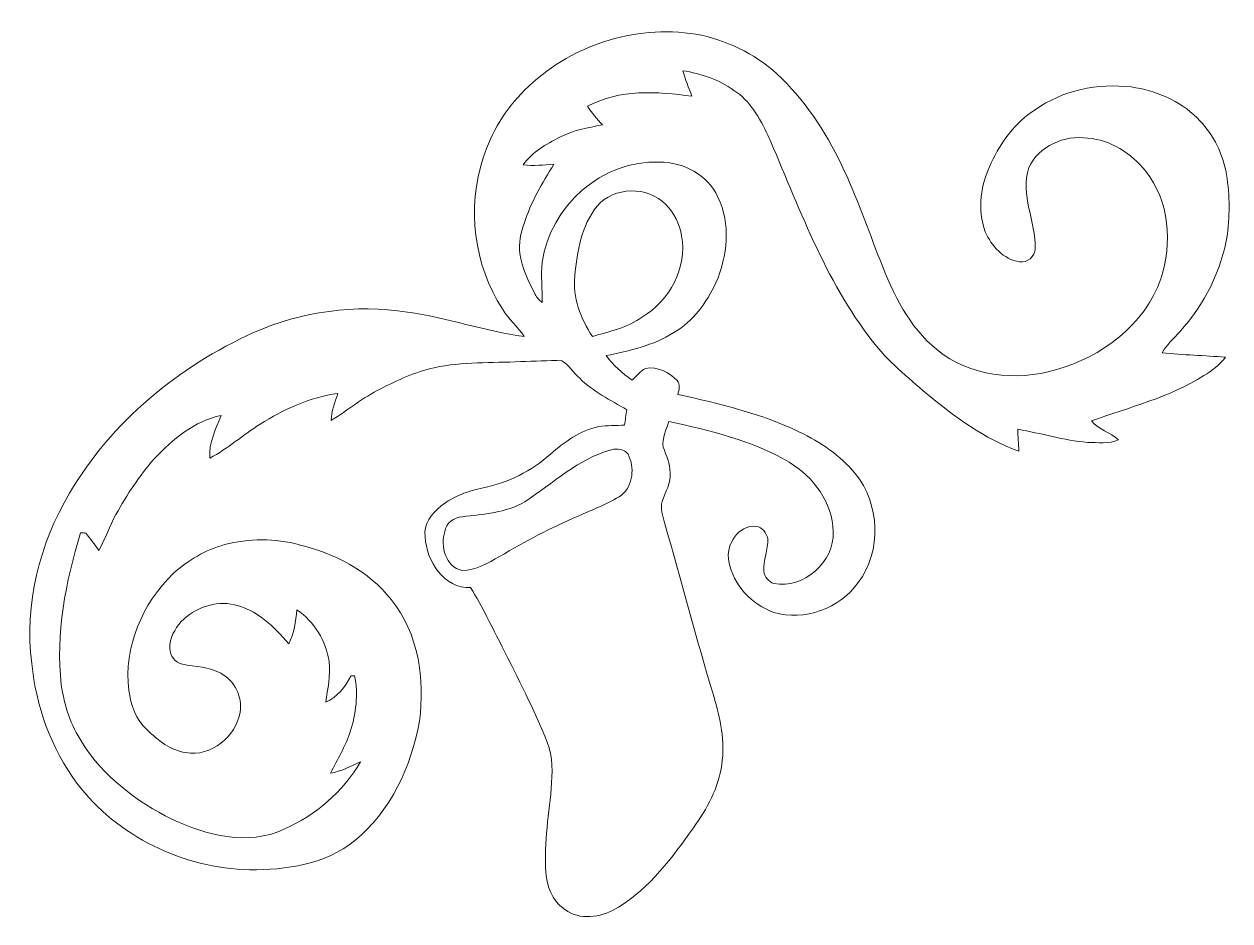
# Model space of a CAD drawing. Header units: centimetres. Extents: x -16.3 to 16.2, y -12 to 12.1.
import ezdxf

# ---------------------------------------------------------------- set-up
doc = ezdxf.new("R2010")
doc.units = ezdxf.units.CM
doc.header["$MEASUREMENT"] = 0
doc.layers.add('Layer 1', color=7, linetype='Continuous')

msp = doc.modelspace()

# ---------------------------------------------------------------- linework, layer by layer
at = {"layer": 'Layer 1', "color": 251, "lineweight": 9}
for points, knots in [([(-2.82582, 10.34111), (-1.63872, 11.53068), (0.12975, 12.12087), (1.79134, 11.84994), (1.79134, 11.84994), (2.59602, 11.69895), (3.36261, 11.33841), (3.96939, 10.78455), (3.96939, 10.78455), (4.71163, 10.09733), (5.28031, 9.2408), (5.71423, 8.33098), (5.71423, 8.33098), (6.12486, 7.49666), (6.4159, 6.61119), (6.76198, 5.74935), (6.76198, 5.74935), (7.10452, 4.866), (7.52962, 3.95901), (8.28562, 3.35399), (8.28562, 3.35399), (9.16722, 2.63433), (10.4157, 2.49286), (11.48532, 2.81389), (11.48532, 2.81389), (12.72392, 3.1515), (13.88315, 4.0218), (14.32342, 5.25758), (14.32342, 5.25758), (14.62822, 6.2182), (14.56154, 7.35978), (13.9089, 8.16553), (13.9089, 8.16553), (13.52614, 8.63684), (12.96981, 9.00513), (12.35068, 9.04924), (12.35068, 9.04924), (11.73332, 9.14343), (11.02988, 8.83651), (10.76071, 8.25619), (10.76071, 8.25619), (10.51624, 7.51924), (10.96039, 6.80839), (10.93463, 6.07109), (10.93463, 6.07109), (10.93428, 5.85907), (10.72191, 5.68797), (10.51271, 5.72078), (10.51271, 5.72078), (10.08091, 5.78393), (9.75389, 6.14482), (9.5902, 6.53005), (9.5902, 6.53005), (9.3616, 7.13753), (9.47307, 7.81593), (9.74895, 8.38707), (9.74895, 8.38707), (10.0227, 8.94552), (10.39665, 9.47821), (10.93252, 9.81194), (10.93252, 9.81194), (11.67159, 10.34958), (12.62691, 10.52949), (13.52437, 10.42895), (13.52437, 10.42895), (14.18089, 10.33723), (14.82507, 10.06312), (15.30026, 9.59287), (15.30026, 9.59287), (15.69396, 9.21327), (15.95713, 8.70881), (16.0672, 8.1747), (16.0672, 8.1747), (16.18044, 7.61167), (16.17691, 7.02994), (16.11588, 6.46091), (16.11588, 6.46091), (15.95431, 5.48548), (15.50028, 4.56049), (14.82789, 3.83553), (14.82789, 3.83553), (14.66737, 3.64962), (14.47229, 3.48875), (14.35552, 3.26897), (14.35552, 3.26897), (14.92243, 3.2083), (15.49323, 3.19771), (16.0612, 3.15115), (16.0612, 3.15115), (15.90986, 2.94265), (15.69643, 2.78849), (15.48017, 2.65408), (15.48017, 2.65408), (14.55131, 2.066), (13.47075, 1.80742), (12.45052, 1.43312), (12.45052, 1.43312), (12.64208, 1.19499), (12.96416, 1.13185), (13.17795, 0.92688), (13.17795, 0.92688), (12.92112, 0.80235), (12.61879, 0.86091), (12.34504, 0.85668), (12.34504, 0.85668), (11.70757, 0.91136), (11.09197, 1.10221), (10.46332, 1.21157), (10.46332, 1.21157), (10.46156, 1.01437), (10.49331, 0.81893), (10.49084, 0.62138), (10.49084, 0.62138), (9.5648, 0.94875), (8.76787, 1.55095), (8.01257, 2.16407), (8.01257, 2.16407), (7.49752, 2.6114), (6.95953, 3.04355), (6.54502, 3.59035), (6.54502, 3.59035), (5.25385, 5.23994), (4.56064, 7.23525), (3.72879, 9.13249), (3.72879, 9.13249), (3.51325, 9.58827), (3.25254, 10.05853), (2.8158, 10.33652), (2.8158, 10.33652), (2.41399, 10.6325), (1.92963, 10.78631), (1.44174, 10.8671), (1.44174, 10.8671), (1.49924, 10.62933), (1.60295, 10.40708), (1.68445, 10.17742), (1.68445, 10.17742), (0.74571, 10.30936), (-0.26324, 10.37215), (-1.12719, 9.91001), (-1.12719, 9.91001), (-1.01571, 9.72551), (-0.8679, 9.56711), (-0.7275, 9.40448), (-0.7275, 9.40448), (-1.11908, 9.33321), (-1.52019, 9.26514), (-1.87438, 9.07323), (-1.87438, 9.07323), (-2.24021, 8.88625), (-2.62615, 8.68023), (-2.8618, 8.33133), (-2.8618, 8.33133), (-2.58558, 8.28406), (-2.31041, 8.34051), (-2.03418, 8.34721), (-2.03418, 8.34721), (-2.34886, 7.84203), (-2.65472, 7.32274), (-2.83993, 6.75371), (-2.83993, 6.75371), (-2.93553, 6.49583), (-2.97786, 6.21714), (-2.95105, 5.94303), (-2.95105, 5.94303), (-2.90025, 5.55003), (-2.71575, 5.19267), (-2.53866, 4.84377), (-2.53866, 4.84377), (-2.49562, 4.75523), (-2.42436, 4.68679), (-2.34851, 4.62576), (-2.34851, 4.62576), (-2.35415, 4.987), (-2.38273, 5.34825), (-2.35451, 5.70878), (-2.35451, 5.70878), (-2.14213, 7.20809), (-0.72679, 8.4795), (0.8085, 8.4033), (0.8085, 8.4033), (1.44562, 8.41283), (2.11836, 8.06146), (2.38189, 7.46456), (2.38189, 7.46456), (2.73855, 6.7389), (2.64294, 5.87388), (2.33215, 5.15034), (2.33215, 5.15034), (2.0785, 4.6187), (1.71408, 4.11317), (1.1955, 3.81402), (1.1955, 3.81402), (0.64657, 3.46194), (-0.00042, 3.32648), (-0.62907, 3.19313), (-0.62907, 3.19313), (-0.43398, 2.9356), (-0.1948, 2.71617), (0.07084, 2.53273), (0.07084, 2.53273), (0.19149, 2.63715), (0.28674, 2.78073), (0.43597, 2.84564), (0.43597, 2.84564), (0.75206, 2.9162), (1.0685, 2.74369), (1.28263, 2.52319), (1.28263, 2.52319), (1.38741, 2.41984), (1.33026, 2.27132), (1.30839, 2.14749), (1.30839, 2.14749), (2.42316, 1.89702), (3.55099, 1.63843), (4.58357, 1.13502), (4.58357, 1.13502), (5.14872, 0.86691), (5.68283, 0.50778), (6.08253, 0.0213), (6.08253, 0.0213), (6.75104, -0.79645), (6.80466, -2.06998), (6.16719, -2.92052), (6.16719, -2.92052), (5.66484, -3.61337), (4.71587, -3.96756), (3.88896, -3.72239), (3.88896, -3.72239), (3.30158, -3.50896), (2.78758, -2.98438), (2.68316, -2.35502), (2.68316, -2.35502), (2.58015, -1.90946), (2.93152, -1.35207), (3.41835, -1.4057), (3.41835, -1.4057), (3.58592, -1.42157), (3.68611, -1.58385), (3.73267, -1.7299), (3.73267, -1.7299), (3.73726, -2.03117), (3.60426, -2.31692), (3.61802, -2.61855), (3.61802, -2.61855), (3.64448, -2.76142), (3.75384, -2.89583), (3.89037, -2.94557), (3.89037, -2.94557), (4.69787, -3.09797), (5.53043, -2.36701), (5.49127, -1.54786), (5.49127, -1.54786), (5.47857, -0.76645), (4.95752, -0.06689), (4.30312, 0.32469), (4.30312, 0.32469), (3.3164, 0.91947), (2.16987, 1.16501), (1.06144, 1.42324), (1.06144, 1.42324), (0.99547, 1.19676), (0.86847, 0.97204), (0.91186, 0.72968), (0.91186, 0.72968), (0.98559, 0.50355), (1.10272, 0.28483), (1.09531, 0.03965), (1.09531, 0.03965), (1.12424, -0.23694), (0.96478, -0.47824), (0.88364, -0.73154), (0.88364, -0.73154), (0.8212, -0.92592), (0.90587, -1.11677), (0.94749, -1.3041), (0.94749, -1.3041), (1.38952, -2.86231), (1.80439, -4.42899), (2.27182, -5.98016), (2.27182, -5.98016), (2.44751, -6.57177), (2.58332, -7.1976), (2.48843, -7.81636), (2.48843, -7.81636), (2.40306, -8.44326), (2.09155, -9.01405), (1.72466, -9.51994), (1.72466, -9.51994), (1.15669, -10.32145), (0.55132, -11.13601), (-0.29605, -11.66306), (-0.29605, -11.66306), (-0.69716, -11.90366), (-1.23585, -12.02924), (-1.65953, -11.77524), (-1.65953, -11.77524), (-1.99503, -11.5985), (-2.17706, -11.22809), (-2.23421, -10.86684), (-2.23421, -10.86684), (-2.33052, -10.06392), (-2.18023, -9.26558), (-2.10686, -8.46866), (-2.10686, -8.46866), (-2.07546, -8.05097), (-2.05606, -7.61282), (-2.21445, -7.21665), (-2.21445, -7.21665), (-2.56265, -6.33682), (-3.00397, -5.49827), (-3.42589, -4.65266), (-3.42589, -4.65266), (-3.70459, -4.11679), (-3.96211, -3.56822), (-4.27926, -3.05352), (-4.27926, -3.05352), (-4.99681, -3.0821), (-5.47553, -2.33526), (-5.50305, -1.68756), (-5.50305, -1.68756), (-5.57219, -1.34078), (-5.30973, -1.06138), (-5.07513, -0.85042), (-5.07513, -0.85042), (-4.74316, -0.59678), (-4.34594, -0.44685), (-3.93883, -0.36782), (-3.93883, -0.36782), (-3.2675, -0.23306), (-2.6392, 0.08656), (-2.12555, 0.53883), (-2.12555, 0.53883), (-1.75126, 0.87255), (-1.32686, 1.17735), (-0.82698, 1.28283), (-0.82698, 1.28283), (-0.59591, 1.31141), (-0.36202, 1.31), (-0.12954, 1.32199), (-0.12954, 1.32199), (-0.11331, 1.46134), (-0.09461, 1.59892), (-0.07274, 1.73721), (-0.07274, 1.73721), (-0.50877, 1.99792), (-0.97585, 2.21981), (-1.33992, 2.58317), (-1.33992, 2.58317), (-1.51348, 2.7257), (-1.62073, 2.94265), (-1.81687, 3.05448), (-1.81687, 3.05448), (-2.18835, 3.07283), (-2.55947, 3.03931), (-2.93059, 3.0312), (-2.93059, 3.0312), (-3.70953, 2.99628), (-4.49763, 3.03261), (-5.26457, 2.86822), (-5.26457, 2.86822), (-5.77292, 2.75674), (-6.24565, 2.53237), (-6.70743, 2.29919), (-6.70743, 2.29919), (-7.1791, 2.06247), (-7.59149, 1.72733), (-8.03635, 1.44652), (-8.03635, 1.44652), (-8.03599, 1.70229), (-7.9291, 1.93583), (-7.85996, 2.17677), (-7.85996, 2.17677), (-8.61137, 2.06847), (-9.31481, 1.74709), (-9.95263, 1.34563), (-9.95263, 1.34563), (-10.41336, 1.05776), (-10.82117, 0.68805), (-11.30342, 0.43405), (-11.30342, 0.43405), (-11.34646, 0.84151), (-11.1415, 1.21369), (-11.0025, 1.58234), (-11.0025, 1.58234), (-11.72111, 1.43841), (-12.30884, 0.93711), (-12.7999, 0.41853), (-12.7999, 0.41853), (-13.20101, -0.04115), (-13.54426, -0.55162), (-13.83601, -1.08714), (-13.83601, -1.08714), (-14.00781, -1.40111), (-14.12988, -1.73907), (-14.29321, -2.05657), (-14.29321, -2.05657), (-14.41104, -1.89994), (-14.52534, -1.74048), (-14.64352, -1.58385), (-14.64352, -1.58385), (-14.6915, -1.58314), (-14.73948, -1.58243), (-14.78781, -1.58173), (-14.78781, -1.58173), (-15.19421, -2.90077), (-15.46443, -4.29001), (-15.30992, -5.67395), (-15.30992, -5.67395), (-15.22313, -6.2197), (-15.06191, -6.7658), (-14.74794, -7.22653), (-14.74794, -7.22653), (-14.17362, -8.14092), (-13.28568, -8.81438), (-12.33036, -9.29239), (-12.33036, -9.29239), (-11.40361, -9.72031), (-10.28389, -10.01665), (-9.30987, -9.56368), (-9.30987, -9.56368), (-8.46321, -9.1855), (-7.71179, -8.5565), (-7.24965, -7.74687), (-7.24965, -7.74687), (-7.51388, -7.86047), (-7.76682, -8.00934), (-8.05645, -8.05026), (-8.05645, -8.05026), (-7.87724, -7.68231), (-7.65111, -7.33483), (-7.52552, -6.94219), (-7.52552, -6.94219), (-7.36995, -6.45641), (-7.29728, -5.93078), (-7.41016, -5.42771), (-7.41016, -5.42771), (-7.43451, -5.42983), (-7.48248, -5.43406), (-7.50683, -5.43618), (-7.50683, -5.43618), (-7.65923, -5.72581), (-7.87019, -6.01015), (-8.18028, -6.14174), (-8.18028, -6.14174), (-8.1383, -5.77908), (-8.04693, -5.41784), (-8.08891, -5.05024), (-8.08891, -5.05024), (-8.17534, -4.49356), (-8.48966, -3.96863), (-8.96062, -3.6543), (-8.96062, -3.6543), (-8.9952, -3.9651), (-9.03506, -4.28507), (-9.18146, -4.56658), (-9.18146, -4.56658), (-9.5741, -4.10974), (-10.03765, -3.65147), (-10.64584, -3.5146), (-10.64584, -3.5146), (-11.16725, -3.39642), (-11.71123, -3.60103), (-12.08024, -3.97004), (-12.08024, -3.97004), (-12.24957, -4.17041), (-12.39491, -4.41736), (-12.38327, -4.68935), (-12.38327, -4.68935), (-12.38539, -4.8855), (-12.24216, -5.08129), (-12.04496, -5.11762), (-12.04496, -5.11762), (-11.69959, -5.18783), (-11.32529, -5.17865), (-11.01238, -5.3628), (-11.01238, -5.3628), (-10.63561, -5.55083), (-10.43065, -5.99428), (-10.48956, -6.40561), (-10.48956, -6.40561), (-10.60139, -7.06566), (-11.27273, -7.62093), (-11.95641, -7.49817), (-11.95641, -7.49817), (-12.3681, -7.44137), (-12.70606, -7.16373), (-12.99746, -6.88645), (-12.99746, -6.88645), (-13.29273, -6.61305), (-13.43914, -6.21335), (-13.49064, -5.82247), (-13.49064, -5.82247), (-13.63846, -4.65584), (-13.11987, -3.47297), (-12.28802, -2.66899), (-12.28802, -2.66899), (-11.88868, -2.31974), (-11.42372, -2.03611), (-10.90866, -1.89747), (-10.90866, -1.89747), (-10.25214, -1.72918), (-9.55117, -1.72461), (-8.89536, -1.89958), (-8.89536, -1.89958), (-7.95133, -2.12994), (-7.02387, -2.59808), (-6.41921, -3.37878), (-6.41921, -3.37878), (-5.68508, -4.28436), (-5.50023, -5.52332), (-5.65968, -6.65185), (-5.65968, -6.65185), (-5.87876, -7.87), (-6.42838, -9.08461), (-7.41087, -9.87412), (-7.41087, -9.87412), (-8.19615, -10.50983), (-9.25343, -10.66329), (-10.23415, -10.65094), (-10.23415, -10.65094), (-12.02309, -10.60967), (-13.80673, -9.76053), (-14.8887, -8.32084), (-14.8887, -8.32084), (-15.5872, -7.38563), (-15.98549, -6.25074), (-16.10614, -5.09504), (-16.10614, -5.09504), (-16.3111, -3.50649), (-15.89588, -1.87701), (-15.0852, -0.50858), (-15.0852, -0.50858), (-13.95349, 1.4176), (-12.15326, 2.90314), (-10.1262, 3.81225), (-10.1262, 3.81225), (-8.83503, 4.38622), (-7.38053, 4.58342), (-5.98388, 4.36505), (-5.98388, 4.36505), (-4.9192, 4.21406), (-3.89756, 3.85141), (-2.83217, 3.70924), (-2.83217, 3.70924), (-3.00891, 3.97171), (-3.26573, 4.17279), (-3.42272, 4.45007), (-3.42272, 4.45007), (-4.19177, 5.63717), (-4.39109, 7.1774), (-3.93707, 8.51831), (-3.93707, 8.51831), (-3.72646, 9.20552), (-3.33629, 9.83593), (-2.82582, 10.34111), (-2.82582, 10.34111), (-2.82582, 10.34111), (-2.82582, 10.34111), (-2.82582, 10.34111)], [0, 0, 0, 0, 0.0070922, 0.0070922, 0.0070922, 0.0070922, 0.0141844, 0.0141844, 0.0141844, 0.0141844, 0.0212766, 0.0212766, 0.0212766, 0.0212766, 0.02836879, 0.02836879, 0.02836879, 0.02836879, 0.03546099, 0.03546099, 0.03546099, 0.03546099, 0.04255319, 0.04255319, 0.04255319, 0.04255319, 0.04964539, 0.04964539, 0.04964539, 0.04964539, 0.05673759, 0.05673759, 0.05673759, 0.05673759, 0.06382979, 0.06382979, 0.06382979, 0.06382979, 0.07092199, 0.07092199, 0.07092199, 0.07092199, 0.07801418, 0.07801418, 0.07801418, 0.07801418, 0.08510638, 0.08510638, 0.08510638, 0.08510638, 0.09219858, 0.09219858, 0.09219858, 0.09219858, 0.09929078, 0.09929078, 0.09929078, 0.09929078, 0.10638298, 0.10638298, 0.10638298, 0.10638298, 0.11347518, 0.11347518, 0.11347518, 0.11347518, 0.12056738, 0.12056738, 0.12056738, 0.12056738, 0.12765957, 0.12765957, 0.12765957, 0.12765957, 0.13475177, 0.13475177, 0.13475177, 0.13475177, 0.14184397, 0.14184397, 0.14184397, 0.14184397, 0.14893617, 0.14893617, 0.14893617, 0.14893617, 0.15602837, 0.15602837, 0.15602837, 0.15602837, 0.16312057, 0.16312057, 0.16312057, 0.16312057, 0.17021277, 0.17021277, 0.17021277, 0.17021277, 0.17730496, 0.17730496, 0.17730496, 0.17730496, 0.18439716, 0.18439716, 0.18439716, 0.18439716, 0.19148936, 0.19148936, 0.19148936, 0.19148936, 0.19858156, 0.19858156, 0.19858156, 0.19858156, 0.20567376, 0.20567376, 0.20567376, 0.20567376, 0.21276596, 0.21276596, 0.21276596, 0.21276596, 0.21985816, 0.21985816, 0.21985816, 0.21985816, 0.22695035, 0.22695035, 0.22695035, 0.22695035, 0.23404255, 0.23404255, 0.23404255, 0.23404255, 0.24113475, 0.24113475, 0.24113475, 0.24113475, 0.24822695, 0.24822695, 0.24822695, 0.24822695, 0.25531915, 0.25531915, 0.25531915, 0.25531915, 0.26241135, 0.26241135, 0.26241135, 0.26241135, 0.26950355, 0.26950355, 0.26950355, 0.26950355, 0.27659574, 0.27659574, 0.27659574, 0.27659574, 0.28368794, 0.28368794, 0.28368794, 0.28368794, 0.29078014, 0.29078014, 0.29078014, 0.29078014, 0.29787234, 0.29787234, 0.29787234, 0.29787234, 0.30496454, 0.30496454, 0.30496454, 0.30496454, 0.31205674, 0.31205674, 0.31205674, 0.31205674, 0.31914894, 0.31914894, 0.31914894, 0.31914894, 0.32624113, 0.32624113, 0.32624113, 0.32624113, 0.33333333, 0.33333333, 0.33333333, 0.33333333, 0.34042553, 0.34042553, 0.34042553, 0.34042553, 0.34751773, 0.34751773, 0.34751773, 0.34751773, 0.35460993, 0.35460993, 0.35460993, 0.35460993, 0.36170213, 0.36170213, 0.36170213, 0.36170213, 0.36879433, 0.36879433, 0.36879433, 0.36879433, 0.37588652, 0.37588652, 0.37588652, 0.37588652, 0.38297872, 0.38297872, 0.38297872, 0.38297872, 0.39007092, 0.39007092, 0.39007092, 0.39007092, 0.39716312, 0.39716312, 0.39716312, 0.39716312, 0.40425532, 0.40425532, 0.40425532, 0.40425532, 0.41134752, 0.41134752, 0.41134752, 0.41134752, 0.41843972, 0.41843972, 0.41843972, 0.41843972, 0.42553191, 0.42553191, 0.42553191, 0.42553191, 0.43262411, 0.43262411, 0.43262411, 0.43262411, 0.43971631, 0.43971631, 0.43971631, 0.43971631, 0.44680851, 0.44680851, 0.44680851, 0.44680851, 0.45390071, 0.45390071, 0.45390071, 0.45390071, 0.46099291, 0.46099291, 0.46099291, 0.46099291, 0.46808511, 0.46808511, 0.46808511, 0.46808511, 0.4751773, 0.4751773, 0.4751773, 0.4751773, 0.4822695, 0.4822695, 0.4822695, 0.4822695, 0.4893617, 0.4893617, 0.4893617, 0.4893617, 0.4964539, 0.4964539, 0.4964539, 0.4964539, 0.5035461, 0.5035461, 0.5035461, 0.5035461, 0.5106383, 0.5106383, 0.5106383, 0.5106383, 0.5177305, 0.5177305, 0.5177305, 0.5177305, 0.5248227, 0.5248227, 0.5248227, 0.5248227, 0.53191489, 0.53191489, 0.53191489, 0.53191489, 0.53900709, 0.53900709, 0.53900709, 0.53900709, 0.54609929, 0.54609929, 0.54609929, 0.54609929, 0.55319149, 0.55319149, 0.55319149, 0.55319149, 0.56028369, 0.56028369, 0.56028369, 0.56028369, 0.56737589, 0.56737589, 0.56737589, 0.56737589, 0.57446809, 0.57446809, 0.57446809, 0.57446809, 0.58156028, 0.58156028, 0.58156028, 0.58156028, 0.58865248, 0.58865248, 0.58865248, 0.58865248, 0.59574468, 0.59574468, 0.59574468, 0.59574468, 0.60283688, 0.60283688, 0.60283688, 0.60283688, 0.60992908, 0.60992908, 0.60992908, 0.60992908, 0.61702128, 0.61702128, 0.61702128, 0.61702128, 0.62411348, 0.62411348, 0.62411348, 0.62411348, 0.63120567, 0.63120567, 0.63120567, 0.63120567, 0.63829787, 0.63829787, 0.63829787, 0.63829787, 0.64539007, 0.64539007, 0.64539007, 0.64539007, 0.65248227, 0.65248227, 0.65248227, 0.65248227, 0.65957447, 0.65957447, 0.65957447, 0.65957447, 0.66666667, 0.66666667, 0.66666667, 0.66666667, 0.67375887, 0.67375887, 0.67375887, 0.67375887, 0.68085106, 0.68085106, 0.68085106, 0.68085106, 0.68794326, 0.68794326, 0.68794326, 0.68794326, 0.69503546, 0.69503546, 0.69503546, 0.69503546, 0.70212766, 0.70212766, 0.70212766, 0.70212766, 0.70921986, 0.70921986, 0.70921986, 0.70921986, 0.71631206, 0.71631206, 0.71631206, 0.71631206, 0.72340426, 0.72340426, 0.72340426, 0.72340426, 0.73049645, 0.73049645, 0.73049645, 0.73049645, 0.73758865, 0.73758865, 0.73758865, 0.73758865, 0.74468085, 0.74468085, 0.74468085, 0.74468085, 0.75177305, 0.75177305, 0.75177305, 0.75177305, 0.75886525, 0.75886525, 0.75886525, 0.75886525, 0.76595745, 0.76595745, 0.76595745, 0.76595745, 0.77304965, 0.77304965, 0.77304965, 0.77304965, 0.78014184, 0.78014184, 0.78014184, 0.78014184, 0.78723404, 0.78723404, 0.78723404, 0.78723404, 0.79432624, 0.79432624, 0.79432624, 0.79432624, 0.80141844, 0.80141844, 0.80141844, 0.80141844, 0.80851064, 0.80851064, 0.80851064, 0.80851064, 0.81560284, 0.81560284, 0.81560284, 0.81560284, 0.82269504, 0.82269504, 0.82269504, 0.82269504, 0.82978723, 0.82978723, 0.82978723, 0.82978723, 0.83687943, 0.83687943, 0.83687943, 0.83687943, 0.84397163, 0.84397163, 0.84397163, 0.84397163, 0.85106383, 0.85106383, 0.85106383, 0.85106383, 0.85815603, 0.85815603, 0.85815603, 0.85815603, 0.86524823, 0.86524823, 0.86524823, 0.86524823, 0.87234043, 0.87234043, 0.87234043, 0.87234043, 0.87943262, 0.87943262, 0.87943262, 0.87943262, 0.88652482, 0.88652482, 0.88652482, 0.88652482, 0.89361702, 0.89361702, 0.89361702, 0.89361702, 0.90070922, 0.90070922, 0.90070922, 0.90070922, 0.90780142, 0.90780142, 0.90780142, 0.90780142, 0.91489362, 0.91489362, 0.91489362, 0.91489362, 0.92198582, 0.92198582, 0.92198582, 0.92198582, 0.92907801, 0.92907801, 0.92907801, 0.92907801, 0.93617021, 0.93617021, 0.93617021, 0.93617021, 0.94326241, 0.94326241, 0.94326241, 0.94326241, 0.95035461, 0.95035461, 0.95035461, 0.95035461, 0.95744681, 0.95744681, 0.95744681, 0.95744681, 0.96453901, 0.96453901, 0.96453901, 0.96453901, 0.97163121, 0.97163121, 0.97163121, 0.97163121, 0.9787234, 0.9787234, 0.9787234, 0.9787234, 0.9858156, 0.9858156, 0.9858156, 0.9858156, 1, 1, 1, 1]), ([(-0.87037, 7.22044), (-1.299, 6.69303), (-1.4006, 6.00088), (-1.47433, 5.34789), (-1.47433, 5.34789), (-1.53395, 4.76405), (-1.31416, 4.19113), (-0.99702, 3.71136), (-0.99702, 3.71136), (-0.53065, 3.8373), (-0.0484, 3.94983), (0.35059, 4.23664), (0.35059, 4.23664), (1.08402, 4.6769), (1.56591, 5.56203), (1.40364, 6.42175), (1.40364, 6.42175), (1.36095, 6.74137), (1.19832, 7.03452), (0.9796, 7.26665), (0.9796, 7.26665), (0.49312, 7.76266), (-0.41176, 7.74855), (-0.87037, 7.22044), (-0.87037, 7.22044), (-0.87037, 7.22044), (-0.87037, 7.22044), (-0.87037, 7.22044)], [0, 0, 0, 0, 0.125, 0.125, 0.125, 0.125, 0.25, 0.25, 0.25, 0.25, 0.375, 0.375, 0.375, 0.375, 0.5, 0.5, 0.5, 0.5, 0.625, 0.625, 0.625, 0.625, 0.75, 0.75, 0.75, 0.75, 1, 1, 1, 1]), ([(-0.48126, 0.65701), (-1.37802, 0.42065), (-2.06029, -0.24964), (-2.82053, -0.74211), (-2.82053, -0.74211), (-3.32782, -1.04304), (-3.93213, -1.07514), (-4.50363, -1.14605), (-4.50363, -1.14605), (-4.72376, -1.1718), (-4.9513, -1.30727), (-4.97635, -1.54786), (-4.97635, -1.54786), (-5.09806, -1.93204), (-4.95801, -2.50636), (-4.50645, -2.59032), (-4.50645, -2.59032), (-4.13886, -2.59244), (-3.8083, -2.39241), (-3.49751, -2.21638), (-3.49751, -2.21638), (-2.81523, -1.80751), (-2.11074, -1.43639), (-1.37731, -1.127), (-1.37731, -1.127), (-0.98573, -0.94638), (-0.57086, -0.80597), (-0.21244, -0.56044), (-0.21244, -0.56044), (0.09942, -0.29833), (0.14739, 0.1864), (-0.03464, 0.53671), (-0.03464, 0.53671), (-0.13836, 0.66441), (-0.32568, 0.70745), (-0.48126, 0.65701)], [0, 0, 0, 0, 0.1, 0.1, 0.1, 0.1, 0.2, 0.2, 0.2, 0.2, 0.3, 0.3, 0.3, 0.3, 0.4, 0.4, 0.4, 0.4, 0.5, 0.5, 0.5, 0.5, 0.6, 0.6, 0.6, 0.6, 0.7, 0.7, 0.7, 0.7, 0.8, 0.8, 0.8, 0.8, 1, 1, 1, 1])]:
    msp.add_open_spline(points, degree=3, knots=knots, dxfattribs=at)

doc.saveas('drawing.dxf')
